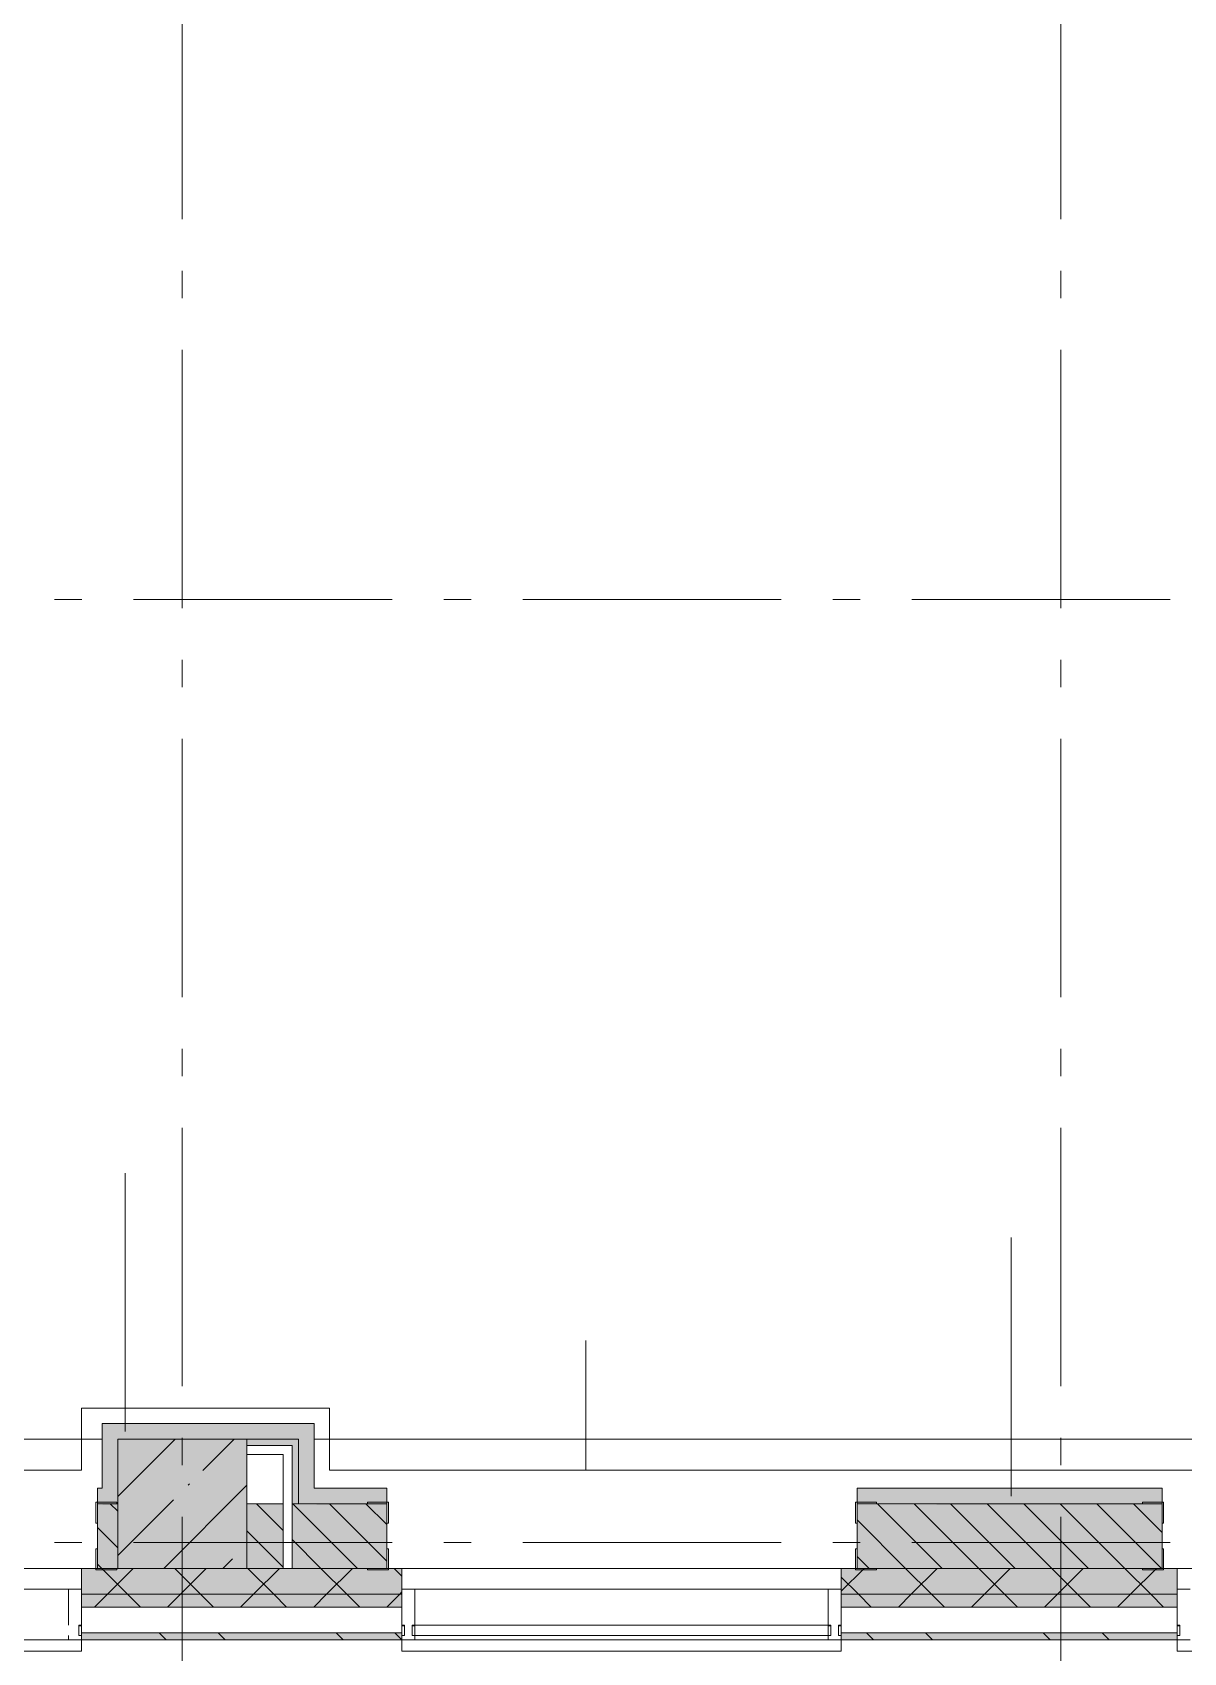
# Model space of a CAD drawing. Header units: millimetres. Extents: x -537608 to 253996, y -217170 to 186033.
# Drawn here: x -346306 to -341851, y -212326 to -206055 of the extents above; entities that cross this region are included whole.
import ezdxf

# ---------------------------------------------------------------- set-up
doc = ezdxf.new("R2010")
doc.units = ezdxf.units.MM
doc.layers.add('PDF _Геометрия', color=7, linetype='Continuous')
doc.layers.add('PDF _Сплошная заливка', color=7, linetype='Continuous', true_color=0xffffff)

msp = doc.modelspace()

# ---------------------------------------------------------------- hatches: boundary and pattern name
at = {"layer": 'PDF _Сплошная заливка', "true_color": 0xff7d7d, "transparency": 33554559}
msp.add_hatch(color=11, dxfattribs=at).paths.add_polyline_path([(-345728.0836, -211499.6558), (-345276.1956, -211499.6558), (-345276.1956, -211439.6572), (-346036.1973, -211439.6572), (-346036.1973, -211499.6558), (-345976.1987, -211499.6558)])
at = {"layer": 'PDF _Сплошная заливка', "transparency": 33554559}
msp.add_hatch(color=256, dxfattribs=at).paths.add_polyline_path([(-345476.1965, -211999.658), (-345476.1965, -211499.6558), (-345976.1987, -211499.6558), (-345976.1987, -211999.658), (-345728.0836, -211999.658)])
at = {"layer": 'PDF _Сплошная заливка', "true_color": 0x77b143, "transparency": 33554559}
msp.add_hatch(color=75, dxfattribs=at).paths.add_polyline_path([(-345301.1957, -211524.6559), (-345301.1957, -211499.6558), (-345476.1965, -211499.6558), (-345476.1965, -211524.6559), (-345336.1941, -211524.6559)])
at = {"layer": 'PDF _Сплошная заливка', "true_color": 0xff7d7d, "transparency": 33554559}
h = msp.add_hatch(color=11, dxfattribs=at)
h.paths.add_polyline_path([(-346054.7471, -211749.6569), (-346036.1973, -211749.6569), (-346036.1973, -211689.6583), (-346054.7471, -211689.6583)], flags=0)
h.paths.add_polyline_path([(-348257.8915, -211749.6569), (-347874.7517, -211749.6569), (-347874.7517, -211689.6583), (-348296.1969, -211689.6583), (-348296.1969, -211749.6569)], flags=0)
h = msp.add_hatch(color=11, dxfattribs=at)
h.paths.add_polyline_path([(-342355.0063, -211749.6569), (-341934.7496, -211749.6569), (-341934.7496, -211689.6583), (-343114.7496, -211689.6583), (-343114.7496, -211749.6569)], flags=0)
h.paths.add_polyline_path([(-345276.1956, -211749.6569), (-344934.7456, -211749.6569), (-344934.7456, -211689.6583), (-345276.1956, -211689.6583)], flags=0)
at = {"layer": 'PDF _Сплошная заливка', "transparency": 33554559}
h = msp.add_hatch(color=256, dxfattribs=at)
h.paths.add_polyline_path([(-287542.4985, -211999.658), (-287136.1735, -211999.658), (-287136.1735, -211749.6569), (-288256.1728, -211753.5623), (-288256.1728, -211999.658)], flags=0)
h.paths.add_polyline_path([(-285316.1732, -211999.658), (-284876.1717, -211999.658), (-284876.1717, -211749.6569), (-285316.1732, -211753.5623)], flags=0)
h.paths.add_polyline_path([(-294544.0193, -211999.658), (-294426.1751, -211999.658), (-294426.1751, -211749.6569), (-294544.0193, -211753.5623)], flags=0)
h.paths.add_polyline_path([(-293876.1749, -211999.658), (-293876.1749, -211749.6569), (-293926.1751, -211749.6569), (-293926.1751, -211999.658)], flags=0)
h.paths.add_polyline_path([(-293376.1748, -211999.658), (-293240.0629, -211999.658), (-293240.0629, -211749.6569), (-293376.1748, -211753.5623), (-293376.1748, -211911.5289)], flags=0)
h.paths.add_polyline_path([(-293076.1757, -211999.658), (-293076.1757, -211749.6569), (-293205.0645, -211753.5623), (-293205.0645, -211999.658)], flags=0)
h.paths.add_polyline_path([(-290076.1731, -211999.658), (-290076.1731, -211749.6569), (-290202.4245, -211753.5623), (-290202.4245, -211999.658)], flags=0)
h.paths.add_polyline_path([(-294579.0199, -211999.658), (-294579.0199, -211749.6569), (-294814.7297, -211753.5623), (-294814.7297, -211999.658), (-294710.2877, -211999.658)], flags=0)
h.paths.add_polyline_path([(-290376.1745, -211999.658), (-290237.4252, -211999.658), (-290237.4252, -211749.6569), (-290376.1745, -211753.5623), (-290376.1745, -211950.0152)], flags=0)
h.paths.add_polyline_path([(-290876.1745, -211999.658), (-290876.1745, -211749.6569), (-291256.1754, -211753.5623), (-291256.1754, -211999.658), (-290915.5758, -211999.658)], flags=0)
h.paths.add_polyline_path([(-296926.1754, -211999.658), (-296634.73, -211999.658), (-296634.73, -211749.6569), (-296926.1754, -211753.5623)], flags=0)
h.paths.add_polyline_path([(-297426.1777, -211999.658), (-297426.1777, -211749.6569), (-297814.73, -211753.5623), (-297814.73, -211999.658), (-297661.7282, -211999.658)], flags=0)
h.paths.add_polyline_path([(-303814.7307, -211999.658), (-303426.1784, -211999.658), (-303426.1784, -211749.6569), (-303814.7307, -211753.5623)], flags=0)
h.paths.add_polyline_path([(-299634.7303, -211999.658), (-299634.7303, -211749.6569), (-300814.7304, -211753.5623), (-300814.7304, -211999.658), (-300191.5361, -211999.658)], flags=0)
h.paths.add_polyline_path([(-302721.3441, -211999.658), (-302634.7307, -211999.658), (-302634.7307, -211749.6569), (-302926.1805, -211753.5623), (-302926.1805, -211999.658)], flags=0)
h.paths.add_polyline_path([(-305788.7147, -211999.658), (-305788.7147, -211749.6569), (-305926.1808, -211753.5623), (-305926.1808, -211999.658)], flags=0)
h.paths.add_polyline_path([(-308634.7357, -211999.658), (-308634.7357, -211749.6569), (-309814.7358, -211753.5623), (-309814.7358, -211999.658), (-309467.4986, -211999.658)], flags=0)
h.paths.add_polyline_path([(-306595.457, -211999.658), (-306595.457, -211749.6569), (-306814.7354, -211753.5623), (-306814.7354, -211999.658)], flags=0)
h.paths.add_polyline_path([(-306560.4585, -211999.658), (-306426.1788, -211999.658), (-306426.1788, -211749.6569), (-306560.4585, -211753.5623)], flags=0)
h.paths.add_polyline_path([(-305634.7311, -211999.658), (-305634.7311, -211749.6569), (-305753.7162, -211753.5623), (-305753.7162, -211999.658), (-305672.7867, -211999.658)], flags=0)
h.paths.add_polyline_path([(-312814.7361, -211999.658), (-312595.4577, -211999.658), (-312595.4577, -211749.6569), (-312814.7361, -211753.5623)], flags=0)
h.paths.add_polyline_path([(-311791.3679, -211999.658), (-311791.3679, -211749.6569), (-311926.1815, -211753.5623), (-311926.1815, -211999.658)], flags=0)
h.paths.add_polyline_path([(-311634.7361, -211999.658), (-311634.7361, -211749.6569), (-311756.3651, -211753.5623), (-311756.3651, -211999.658)], flags=0)
h.paths.add_polyline_path([(-312426.1838, -211999.658), (-312426.1838, -211749.6569), (-312560.4592, -211753.5623), (-312560.4592, -211999.658)], flags=0)
h.paths.add_polyline_path([(-315699.4156, -211999.658), (-315699.4156, -211749.6569), (-315814.7365, -211753.5623), (-315814.7365, -211999.658), (-315792.0185, -211999.658)], flags=0)
h.paths.add_polyline_path([(-315664.4172, -211999.658), (-315426.1841, -211999.658), (-315426.1841, -211749.6569), (-315664.4172, -211753.5623)], flags=0)
h.paths.add_polyline_path([(-314926.1819, -211999.658), (-314634.7364, -211999.658), (-314634.7364, -211749.6569), (-314926.1819, -211753.5623), (-314926.1819, -211907.5976)], flags=0)
h.paths.add_polyline_path([(-317634.7368, -211999.658), (-317634.7368, -211749.6569), (-318814.7368, -211753.5623), (-318814.7368, -211999.658), (-317900.1918, -211999.658)], flags=0)
h.paths.add_polyline_path([(-321426.1849, -211999.658), (-321426.1849, -211749.6569), (-321815.3572, -211753.5623), (-321815.3572, -211999.658), (-321694.9038, -211999.658)], flags=0)
h.paths.add_polyline_path([(-320851.6344, -211999.658), (-320796.1872, -211999.658), (-320796.1872, -211749.6569), (-320926.1869, -211753.5623), (-320926.1869, -211999.658)], flags=0)
h.paths.add_polyline_path([(-320634.7372, -211999.658), (-320634.7372, -211749.6569), (-320761.1845, -211753.5623), (-320761.1845, -211999.658)], flags=0)
h.paths.add_polyline_path([(-323756.1856, -211999.658), (-323635.3576, -211999.658), (-323635.3576, -211749.6569), (-323756.1856, -211753.5623)], flags=0)
h.paths.add_polyline_path([(-323791.1884, -211999.658), (-323791.1884, -211749.6569), (-323926.1873, -211749.6569), (-323926.1873, -211999.658), (-323803.077, -211999.658)], flags=0)
h.paths.add_polyline_path([(-326804.9504, -211999.658), (-326804.9504, -211749.6569), (-326926.1876, -211753.5623), (-326926.1876, -211999.658)], flags=0)
h.paths.add_polyline_path([(-326754.5197, -211999.658), (-326634.7422, -211999.658), (-326634.7422, -211749.6569), (-326769.9477, -211753.5623), (-326769.9477, -211999.658)], flags=0)
h.paths.add_polyline_path([(-327476.1901, -211999.658), (-327426.1898, -211999.658), (-327426.1898, -211749.6569), (-327476.1901, -211749.6569), (-327476.1901, -211877.6371)], flags=0)
h.paths.add_polyline_path([(-324814.7418, -211999.658), (-324426.1895, -211999.658), (-324426.1895, -211749.6569), (-324814.7418, -211753.5623)], flags=0)
h.paths.add_polyline_path([(-328116.1903, -211999.658), (-327976.188, -211999.658), (-327976.188, -211749.6569), (-328116.1903, -211753.5623)], flags=0)
h.paths.add_polyline_path([(-338936.1917, -211999.658), (-338936.1917, -211749.6569), (-339301.195, -211753.5623), (-339301.195, -211999.658), (-338981.929, -211999.658)], flags=0)
h.paths.add_polyline_path([(-341934.7496, -211999.658), (-341934.7496, -211749.6569), (-343114.7496, -211753.5623), (-343114.7496, -211999.658), (-342355.0063, -211999.658)], flags=0)
h.paths.add_polyline_path([(-339476.1958, -211999.658), (-339336.1935, -211999.658), (-339336.1935, -211749.6569), (-339476.1958, -211753.5623), (-339476.1958, -211796.1563)], flags=0)
h.paths.add_polyline_path([(-339976.1894, -211999.658), (-339976.1894, -211749.6569), (-340088.9181, -211753.5623), (-340088.9181, -211999.658)], flags=0)
h.paths.add_polyline_path([(-345476.1965, -211999.658), (-345336.1941, -211999.658), (-345336.1941, -211749.6569), (-345476.1965, -211753.5623), (-345476.1965, -211949.6578)], flags=0)
h.paths.add_polyline_path([(-345301.1957, -211999.658), (-344934.7456, -211999.658), (-344934.7456, -211749.6569), (-345301.1957, -211753.5623)], flags=0)
h.paths.add_polyline_path([(-345976.1987, -211999.658), (-345976.1987, -211749.6569), (-346054.7471, -211753.5623), (-346054.7471, -211999.658)], flags=0)
h.paths.add_polyline_path([(-348976.1948, -211999.658), (-348976.1948, -211749.6569), (-349054.7518, -211753.5623), (-349054.7518, -211999.658)], flags=0)
h.paths.add_polyline_path([(-348476.1925, -211999.658), (-348356.1955, -211999.658), (-348356.1955, -211749.6569), (-348476.1925, -211753.5623), (-348476.1925, -211955.5396)], flags=0)
h.paths.add_polyline_path([(-348257.8915, -211999.658), (-347874.7517, -211999.658), (-347874.7517, -211749.6569), (-348321.197, -211753.5623), (-348321.197, -211999.658)], flags=0)
h.paths.add_polyline_path([(-355376.1973, -211999.658), (-355376.1973, -211749.6569), (-358388.3618, -211753.5623), (-358388.3618, -211999.658), (-355847.3154, -211999.658)], flags=0)
h.paths.add_polyline_path([(-351630.9688, -211999.658), (-351376.1968, -211999.658), (-351376.1968, -211749.6569), (-352053.6971, -211753.5623), (-352052.6035, -211999.658)], flags=0)
h.paths.add_polyline_path([(-354737.3208, -211999.658), (-354737.3208, -211749.6569), (-354876.195, -211753.5623), (-354876.195, -211999.658)], flags=0)
h.paths.add_polyline_path([(-354160.7768, -211999.658), (-353053.7016, -211999.658), (-353053.7016, -211749.6569), (-354702.3224, -211753.5623), (-354702.3224, -211999.658)], flags=0)
h.paths.add_polyline_path([(-359976.2004, -211999.658), (-359849.1502, -211999.658), (-359849.1502, -211749.6569), (-359976.2004, -211753.5623)], flags=0)
h.paths.add_polyline_path([(-359814.1518, -211999.658), (-359388.3576, -211999.658), (-359388.3576, -211749.6569), (-359814.1518, -211753.5623)], flags=0)
h = msp.add_hatch(color=256, dxfattribs=at)
h.paths.add_polyline_path([(-284489.1716, -212099.6584), (-284489.1716, -211999.658), (-285376.1718, -211999.658), (-285376.1718, -212099.6584), (-284876.1717, -212099.6584)], flags=0)
h.paths.add_polyline_path([(-287076.1728, -212099.6584), (-287076.1728, -211999.658), (-288316.1736, -211999.658), (-288316.1736, -212099.6584), (-287542.4985, -212099.6584)], flags=0)
h.paths.add_polyline_path([(-290072.3065, -212099.6584), (-290016.1746, -212099.6584), (-290016.1746, -211999.658), (-291309.6741, -211999.658), (-291309.6741, -212099.6584), (-290915.5758, -212099.6584)], flags=0)
h.paths.add_polyline_path([(-293445.3838, -212099.6584), (-293009.6752, -212099.6584), (-293009.6752, -211999.658), (-294876.175, -211999.658), (-294876.175, -212099.6584), (-294288.6531, -212099.6584)], flags=0)
h.paths.add_polyline_path([(-300191.5361, -212099.6584), (-299576.1786, -212099.6584), (-299576.1786, -211999.658), (-300876.18, -211999.658), (-300876.18, -212099.6584)], flags=0)
h.paths.add_polyline_path([(-296818.4588, -212099.6584), (-296576.1782, -212099.6584), (-296576.1782, -211999.658), (-297876.1754, -211999.658), (-297876.1754, -212099.6584), (-297661.7282, -212099.6584)], flags=0)
h.paths.add_polyline_path([(-303876.1804, -212099.6584), (-302576.179, -212099.6584), (-302576.179, -211999.658), (-303876.1804, -211999.658)], flags=0)
h.paths.add_polyline_path([(-306094.4213, -212099.6584), (-305576.1793, -212099.6584), (-305576.1793, -211999.658), (-306876.1808, -211999.658), (-306876.1808, -212099.6584), (-306516.056, -212099.6584)], flags=0)
h.paths.add_polyline_path([(-308624.2293, -212099.6584), (-308576.1797, -212099.6584), (-308576.1797, -211999.658), (-309876.1811, -211999.658), (-309876.1811, -212099.6584), (-309467.4986, -212099.6584)], flags=0)
h.paths.add_polyline_path([(-314926.1819, -212099.6584), (-314576.1847, -212099.6584), (-314576.1847, -211999.658), (-315876.1861, -211999.658), (-315876.1861, -212099.6584), (-315370.3838, -212099.6584)], flags=0)
h.paths.add_polyline_path([(-311926.1815, -212099.6584), (-311576.1843, -212099.6584), (-311576.1843, -211999.658), (-312876.1815, -211999.658), (-312876.1815, -212099.6584), (-311997.3066, -212099.6584)], flags=0)
h.paths.add_polyline_path([(-317576.185, -212099.6584), (-317576.185, -211999.658), (-318876.1865, -211999.658), (-318876.1865, -212099.6584), (-317900.1918, -212099.6584)], flags=0)
h.paths.add_polyline_path([(-323576.8058, -212099.6584), (-323576.8058, -211999.658), (-324876.1872, -211999.658), (-324876.1872, -212099.6584), (-323803.077, -212099.6584)], flags=0)
h.paths.add_polyline_path([(-321694.9038, -212099.6584), (-320576.1854, -212099.6584), (-320576.1854, -211999.658), (-321876.8026, -211999.658), (-321876.8026, -212099.6584)], flags=0)
h.paths.add_polyline_path([(-326754.5197, -212099.6584), (-326576.186, -212099.6584), (-326576.186, -211999.658), (-328176.1889, -211999.658), (-328176.1889, -212099.6584), (-327176.1543, -212099.6584)], flags=0)
h.paths.add_polyline_path([(-338981.929, -212099.6584), (-338876.1932, -212099.6584), (-338876.1932, -211999.658), (-340176.1903, -211999.658), (-340176.1903, -212099.6584), (-339825.1984, -212099.6584)], flags=0)
h.paths.add_polyline_path([(-341876.1978, -212099.6584), (-341876.1978, -211999.658), (-343176.195, -211999.658), (-343176.195, -212099.6584), (-342355.0063, -212099.6584)], flags=0)
h.paths.add_polyline_path([(-344876.1939, -212099.6584), (-344876.1939, -211999.658), (-346116.1925, -211999.658), (-346116.1925, -212099.6584), (-344884.8143, -212099.6584)], flags=0)
h.paths.add_polyline_path([(-347816.2, -212099.6584), (-347816.2, -211999.658), (-349116.1971, -211999.658), (-349116.1971, -212099.6584), (-348257.8915, -212099.6584)], flags=0)
h.paths.add_polyline_path([(-352991.197, -212099.6584), (-352991.197, -211999.658), (-358450.8578, -211999.658), (-358450.8578, -212099.6584), (-353317.5075, -212099.6584)], flags=0)
h.paths.add_polyline_path([(-352116.2018, -212099.6584), (-350816.196, -212099.6584), (-350816.196, -211999.658), (-352116.2018, -211999.658)], flags=0)
h.paths.add_polyline_path([(-359325.8616, -212099.6584), (-359325.8616, -211999.658), (-364176.2018, -211999.658), (-364176.2018, -212099.6584), (-359642.0274, -212099.6584)], flags=0)
h.paths.add_polyline_path([(-365466.2005, -212099.6584), (-365466.2005, -211999.658), (-366016.2029, -211999.658), (-366016.2029, -212099.6584)], flags=0)
h.paths.add_polyline_path([(-368226.2024, -212099.6584), (-367816.2023, -212099.6584), (-367816.2023, -211999.658), (-368226.2024, -211999.658)], flags=0)
h = msp.add_hatch(color=256, dxfattribs=at)
h.paths.add_polyline_path([(-284489.1716, -212149.6586), (-284489.1716, -212099.6584), (-285376.1718, -212099.6584), (-285376.1718, -212149.6586), (-285012.6906, -212149.6586)], flags=0)
h.paths.add_polyline_path([(-287542.4985, -212149.6586), (-287076.1728, -212149.6586), (-287076.1728, -212099.6584), (-288316.1736, -212099.6584), (-288316.1736, -212149.6586)], flags=0)
h.paths.add_polyline_path([(-290016.1746, -212149.6586), (-290016.1746, -212099.6584), (-291309.6741, -212099.6584), (-291309.6741, -212149.6586), (-290072.3065, -212149.6586)], flags=0)
h.paths.add_polyline_path([(-293023.7491, -212149.6586), (-293009.6752, -212149.6586), (-293009.6752, -212099.6584), (-294876.175, -212099.6584), (-294876.175, -212149.6586), (-293445.3838, -212149.6586)], flags=0)
h.paths.add_polyline_path([(-297661.7282, -212149.6586), (-296576.1782, -212149.6586), (-296576.1782, -212099.6584), (-297876.1754, -212099.6584), (-297876.1754, -212149.6586)], flags=0)
h.paths.add_polyline_path([(-302576.179, -212149.6586), (-302576.179, -212099.6584), (-303876.1804, -212099.6584), (-303876.1804, -212149.6586), (-302721.3441, -212149.6586)], flags=0)
h.paths.add_polyline_path([(-300876.18, -212149.6586), (-299576.1786, -212149.6586), (-299576.1786, -212099.6584), (-300876.18, -212099.6584)], flags=0)
h.paths.add_polyline_path([(-306876.1808, -212149.6586), (-305576.1793, -212149.6586), (-305576.1793, -212099.6584), (-306876.1808, -212099.6584), (-306876.1808, -212110.1863)], flags=0)
h.paths.add_polyline_path([(-308576.1797, -212149.6586), (-308576.1797, -212099.6584), (-309876.1811, -212099.6584), (-309876.1811, -212149.6586), (-308624.2293, -212149.6586)], flags=0)
h.paths.add_polyline_path([(-311576.1843, -212149.6586), (-311576.1843, -212099.6584), (-312876.1815, -212099.6584), (-312876.1815, -212149.6586), (-311997.3066, -212149.6586)], flags=0)
h.paths.add_polyline_path([(-314576.1847, -212149.6586), (-314576.1847, -212099.6584), (-315876.1861, -212099.6584), (-315876.1861, -212149.6586), (-315370.3838, -212149.6586)], flags=0)
h.paths.add_polyline_path([(-317900.1918, -212149.6586), (-317576.185, -212149.6586), (-317576.185, -212099.6584), (-318876.1865, -212099.6584), (-318876.1865, -212149.6586), (-318743.4611, -212149.6586)], flags=0)
h.paths.add_polyline_path([(-320851.6344, -212149.6586), (-320576.1854, -212149.6586), (-320576.1854, -212099.6584), (-321876.8026, -212099.6584), (-321876.8026, -212149.6586), (-321273.2691, -212149.6586)], flags=0)
h.paths.add_polyline_path([(-324646.3463, -212149.6586), (-323576.8058, -212149.6586), (-323576.8058, -212099.6584), (-324876.1872, -212099.6584), (-324876.1872, -212149.6586)], flags=0)
h.paths.add_polyline_path([(-327176.1543, -212149.6586), (-326576.186, -212149.6586), (-326576.186, -212099.6584), (-328176.1889, -212099.6584), (-328176.1889, -212149.6586), (-328019.4236, -212149.6586)], flags=0)
h.paths.add_polyline_path([(-338876.1932, -212149.6586), (-338876.1932, -212099.6584), (-340176.1903, -212099.6584), (-340176.1903, -212149.6586), (-338981.929, -212149.6586)], flags=0)
h.paths.add_polyline_path([(-342355.0063, -212149.6586), (-341876.1978, -212149.6586), (-341876.1978, -212099.6584), (-343176.195, -212099.6584), (-343176.195, -212149.6586)], flags=0)
h.paths.add_polyline_path([(-344876.1939, -212149.6586), (-344876.1939, -212099.6584), (-346116.1925, -212099.6584), (-346116.1925, -212149.6586), (-344884.8143, -212149.6586)], flags=0)
h.paths.add_polyline_path([(-347816.2, -212149.6586), (-347816.2, -212099.6584), (-349116.1971, -212099.6584), (-349116.1971, -212149.6586), (-348257.8915, -212149.6586)], flags=0)
h.paths.add_polyline_path([(-350816.196, -212149.6586), (-350816.196, -212099.6584), (-352116.2018, -212099.6584), (-352116.2018, -212149.6586), (-351630.9688, -212149.6586)], flags=0)
h.paths.add_polyline_path([(-353317.5075, -212149.6586), (-352991.197, -212149.6586), (-352991.197, -212099.6584), (-358450.8578, -212099.6584), (-358450.8578, -212149.6586), (-354160.7768, -212149.6586)], flags=0)
h.paths.add_polyline_path([(-360906.9313, -212149.6586), (-359325.8616, -212149.6586), (-359325.8616, -212099.6584), (-364176.2018, -212099.6584), (-364176.2018, -212149.6586), (-361750.2006, -212149.6586)], flags=0)
h.paths.add_polyline_path([(-365466.2005, -212149.6586), (-365466.2005, -212099.6584), (-366016.2029, -212099.6584), (-366016.2029, -212149.6586)], flags=0)
h.paths.add_polyline_path([(-367816.2023, -212149.6586), (-367816.2023, -212099.6584), (-368326.2029, -212099.6584), (-368326.2029, -212149.6586), (-368226.2024, -212149.6586)], flags=0)
h = msp.add_hatch(color=256, dxfattribs=at)
h.paths.add_polyline_path([(-284489.1716, -212276.6571), (-284489.1716, -212249.6591), (-285376.1718, -212249.6591), (-285376.1718, -212276.6571), (-285012.6906, -212276.6571)], flags=0)
h.paths.add_polyline_path([(-288316.1736, -212276.6571), (-287076.1728, -212276.6571), (-287076.1728, -212249.6591), (-288316.1736, -212249.6591)], flags=0)
h.paths.add_polyline_path([(-290016.1746, -212276.6571), (-290016.1746, -212249.6591), (-291309.6741, -212249.6591), (-291309.6741, -212276.6571), (-290072.3065, -212276.6571)], flags=0)
h.paths.add_polyline_path([(-293009.6752, -212276.6571), (-293009.6752, -212249.6591), (-294876.175, -212249.6591), (-294876.175, -212276.6571), (-293023.7491, -212276.6571)], flags=0)
h.paths.add_polyline_path([(-297661.7282, -212276.6571), (-296576.1782, -212276.6571), (-296576.1782, -212249.6591), (-297876.1754, -212249.6591), (-297876.1754, -212276.6571)], flags=0)
h.paths.add_polyline_path([(-300876.18, -212276.6571), (-299576.1786, -212276.6571), (-299576.1786, -212249.6591), (-300876.18, -212249.6591)], flags=0)
h.paths.add_polyline_path([(-306094.4213, -212276.6571), (-305576.1793, -212276.6571), (-305576.1793, -212249.6591), (-306876.1808, -212249.6591), (-306876.1808, -212276.6571), (-306516.056, -212276.6571)], flags=0)
h.paths.add_polyline_path([(-302721.3441, -212276.6571), (-302576.179, -212276.6571), (-302576.179, -212249.6591), (-303876.1804, -212249.6591), (-303876.1804, -212276.6571), (-303564.6134, -212276.6571)], flags=0)
h.paths.add_polyline_path([(-309467.4986, -212276.6571), (-308576.1797, -212276.6571), (-308576.1797, -212249.6591), (-309876.1811, -212249.6591), (-309876.1811, -212276.6571)], flags=0)
h.paths.add_polyline_path([(-312840.5759, -212276.6571), (-311576.1843, -212276.6571), (-311576.1843, -212249.6591), (-312876.1815, -212249.6591), (-312876.1815, -212276.6571)], flags=0)
h.paths.add_polyline_path([(-314576.1847, -212276.6571), (-314576.1847, -212249.6591), (-315876.1861, -212249.6591), (-315876.1861, -212276.6571), (-315370.3838, -212276.6571)], flags=0)
h.paths.add_polyline_path([(-317576.185, -212276.6571), (-317576.185, -212249.6591), (-318876.1865, -212249.6591), (-318876.1865, -212276.6571), (-317900.1918, -212276.6571)], flags=0)
h.paths.add_polyline_path([(-320851.6344, -212276.6571), (-320576.1854, -212276.6571), (-320576.1854, -212249.6591), (-321876.8026, -212249.6591), (-321876.8026, -212276.6571), (-321273.2691, -212276.6571)], flags=0)
h.paths.add_polyline_path([(-324876.1872, -212276.6571), (-323576.8058, -212276.6571), (-323576.8058, -212249.6591), (-324876.1872, -212249.6591)], flags=0)
h.paths.add_polyline_path([(-327176.1543, -212276.6571), (-326576.186, -212276.6571), (-326576.186, -212249.6591), (-328176.1889, -212249.6591), (-328176.1889, -212276.6571), (-328019.4236, -212276.6571)], flags=0)
h.paths.add_polyline_path([(-338876.1932, -212276.6571), (-338876.1932, -212249.6591), (-340176.1903, -212249.6591), (-340176.1903, -212276.6571), (-338981.929, -212276.6571)], flags=0)
h.paths.add_polyline_path([(-342355.0063, -212276.6571), (-341876.1978, -212276.6571), (-341876.1978, -212249.6591), (-343176.195, -212249.6591), (-343176.195, -212276.6571)], flags=0)
h.paths.add_polyline_path([(-346116.1925, -212276.6571), (-344876.1939, -212276.6571), (-344876.1939, -212249.6591), (-346116.1925, -212249.6591)], flags=0)
h.paths.add_polyline_path([(-347816.2, -212276.6571), (-347816.2, -212249.6591), (-349116.1971, -212249.6591), (-349116.1971, -212276.6571), (-348257.8915, -212276.6571)], flags=0)
h.paths.add_polyline_path([(-351630.9688, -212276.6571), (-350816.196, -212276.6571), (-350816.196, -212249.6591), (-352116.2018, -212249.6591), (-352116.2018, -212276.6571), (-352052.6035, -212276.6571)], flags=0)
h.paths.add_polyline_path([(-353317.5075, -212276.6571), (-352991.197, -212276.6571), (-352991.197, -212249.6591), (-358450.8578, -212249.6591), (-358450.8578, -212276.6571), (-354160.7768, -212276.6571)], flags=0)
h.paths.add_polyline_path([(-359642.0274, -212276.6571), (-359325.8616, -212276.6571), (-359325.8616, -212249.6591), (-364176.2018, -212249.6591), (-364176.2018, -212276.6571), (-360063.662, -212276.6571)], flags=0)
h.paths.add_polyline_path([(-368326.2029, -212276.6571), (-367816.2023, -212276.6571), (-367816.2023, -212249.6591), (-368476.2036, -212249.6591), (-368476.2036, -212276.6571), (-368376.2031, -212276.6571)], flags=0)
h.paths.add_polyline_path([(-365466.2005, -212276.6571), (-365466.2005, -212249.6591), (-366016.2029, -212249.6591), (-366016.2029, -212276.6571)], flags=0)

# ---------------------------------------------------------------- linework, layer by layer
at = {"layer": 'PDF _Геометрия', "color": 253, "lineweight": 9, "true_color": 0xaaaaaa}
for p, q in [((-345726.1976, -206777.5284), (-345726.1976, -205777.5283)), ((-342326.1912, -206777.5284), (-342326.1912, -205777.5283)), ((-345726.1976, -207083.3642), (-345726.1976, -206977.5293)), ((-342326.1912, -207083.3642), (-342326.1912, -206977.5293)), ((-345726.1976, -208283.361), (-345726.1976, -207283.3608)), ((-342326.1912, -208283.361), (-342326.1912, -207283.3608)), ((-346114.6251, -208249.6543), (-346220.4557, -208249.6543)), ((-344914.6284, -208249.6543), (-345914.6242, -208249.6543)), ((-344608.7882, -208249.6543), (-344714.6275, -208249.6543)), ((-343408.7916, -208249.6543), (-344408.796, -208249.6543)), ((-343102.96, -208249.6543), (-343208.7907, -208249.6543)), ((-341902.9547, -208249.6543), (-342902.9591, -208249.6543)), ((-345726.1976, -208589.1968), (-345726.1976, -208483.3619)), ((-342326.1912, -208589.1968), (-342326.1912, -208483.3619)), ((-345726.1976, -209789.1978), (-345726.1976, -208789.1977)), ((-342326.1912, -209789.1978), (-342326.1912, -208789.1977)), ((-345726.1976, -210095.0293), (-345726.1976, -209989.1986)), ((-342326.1912, -210095.0293), (-342326.1912, -209989.1986)), ((-345726.1976, -211295.0303), (-345726.1976, -210295.0302)), ((-342326.1912, -211295.0303), (-342326.1912, -210295.0302)), ((-345726.1976, -211600.8662), (-345726.1976, -211495.0312)), ((-342326.1912, -211600.8662), (-342326.1912, -211495.0312)), ((-345726.1976, -212800.8628), (-345726.1976, -211800.8627)), ((-342326.1912, -212800.8628), (-342326.1912, -211800.8627)), ((-346114.6251, -211899.6575), (-346220.4557, -211899.6575)), ((-344914.6284, -211899.6575), (-345914.6242, -211899.6575)), ((-344608.7882, -211899.6575), (-344714.6275, -211899.6575)), ((-343408.7916, -211899.6575), (-344408.796, -211899.6575)), ((-343102.96, -211899.6575), (-343208.7907, -211899.6575)), ((-341902.9547, -211899.6575), (-342902.9591, -211899.6575)), ((-346116.1925, -212221.6577), (-346126.1994, -212221.6577)), ((-346116.1925, -212276.6571), (-346116.1925, -212319.656)), ((-344866.1955, -212221.6577), (-344876.1939, -212221.6577)), ((-344876.1939, -212319.656), (-344876.1939, -212276.6571)), ((-344826.1936, -212221.6577), (-344836.1919, -212221.6577)), ((-343216.1968, -212221.6577), (-343226.1952, -212221.6577)), ((-343176.195, -212221.6577), (-343186.1932, -212221.6577)), ((-343176.195, -212276.6571), (-343176.195, -212319.656)), ((-341866.1909, -212221.6577), (-341876.1978, -212221.6577)), ((-341876.1978, -212319.656), (-341876.1978, -212276.6571)), ((-346116.1925, -212319.656), (-347816.2, -212319.656)), ((-343176.195, -212319.656), (-344876.1939, -212319.656)), ((-340176.1903, -212319.656), (-341876.1978, -212319.656))]:
    msp.add_line(p, q, dxfattribs=at)
at = {"layer": 'PDF _Геометрия', "lineweight": 9}
for p, q in [((-345947.5386, -211469.6565), (-345947.5386, -210469.6564)), ((-342518.9409, -211719.6576), (-342518.9409, -210719.6574)), ((-344164.9954, -211118.2124), (-344164.9954, -211619.6571)), ((-345276.1956, -211439.6572), (-346036.1973, -211439.6572)), ((-346036.1973, -211439.6572), (-346036.1973, -211499.6558)), ((-345216.1971, -211439.6572), (-345276.1956, -211439.6572)), ((-345216.1971, -211689.6583), (-345216.1971, -211439.6572)), ((-346036.1973, -211499.6558), (-346036.1973, -211689.6583)), ((-345976.1987, -211721.957), (-345753.8932, -211499.6558)), ((-345476.1965, -211499.6558), (-345976.1987, -211499.6558)), ((-345976.1987, -211499.6558), (-345976.1987, -211999.658)), ((-345646.5038, -211620.3633), (-345525.7919, -211499.6558)), ((-345476.1965, -211999.658), (-345476.1965, -211499.6558)), ((-345276.1956, -211499.6558), (-345476.1965, -211499.6558)), ((-345476.1965, -211499.6558), (-345336.1941, -211499.6558)), ((-345336.1941, -211499.6558), (-345301.1957, -211499.6558)), ((-345301.1957, -211499.6558), (-345276.1956, -211499.6558)), ((-345276.1956, -211689.6583), (-345276.1956, -211499.6558)), ((-345276.1956, -211499.6558), (-345276.1956, -211749.6569)), ((-345476.1965, -211524.6559), (-345336.1941, -211524.6559)), ((-345476.1965, -211559.6586), (-345336.1941, -211559.6586)), ((-345336.1941, -211524.6559), (-345301.1957, -211524.6559)), ((-345336.1941, -211559.6586), (-345336.1941, -211749.6569)), ((-345301.1957, -211524.6559), (-345301.1957, -211749.6569)), ((-346036.1973, -211689.6583), (-346054.7471, -211689.6583)), ((-346054.7471, -211689.6583), (-346054.7471, -211749.6569)), ((-345797.6929, -211999.658), (-345476.1965, -211678.1572)), ((-345703.5313, -211677.3865), (-345698.7862, -211672.6457)), ((-345276.1956, -211749.6569), (-345276.1956, -211689.6583)), ((-344934.7456, -211689.6583), (-345216.1971, -211689.6583)), ((-344934.7456, -211749.6569), (-344934.7456, -211689.6583)), ((-341934.7496, -211689.6583), (-343114.7496, -211689.6583)), ((-343114.7496, -211689.6583), (-343114.7496, -211749.6569)), ((-341934.7496, -211749.6569), (-341934.7496, -211689.6583)), ((-346036.1973, -211749.6569), (-346054.7471, -211749.6569)), ((-346054.7471, -211749.6569), (-346036.1973, -211749.6569)), ((-346054.7471, -211749.6569), (-346054.7471, -211999.658)), ((-346036.1973, -211749.6569), (-345976.1987, -211749.6569)), ((-345976.1987, -211749.6569), (-346036.1973, -211749.6569)), ((-345976.1987, -211778.7648), (-346005.3066, -211749.6569)), ((-345976.1987, -211950.0582), (-345760.5501, -211734.4139)), ((-345336.1941, -211749.6569), (-345476.1965, -211749.6569)), ((-345336.1941, -211853.0805), (-345439.6221, -211749.6569)), ((-345336.1941, -211749.6569), (-345336.1941, -211999.658)), ((-345301.1957, -211749.6569), (-345301.1957, -211999.658)), ((-345301.1957, -211749.6569), (-345276.1956, -211749.6569)), ((-345048.1977, -211999.658), (-345298.1988, -211749.6569)), ((-345276.1956, -211749.6569), (-344934.7456, -211749.6569)), ((-344934.7456, -211749.6569), (-345276.1956, -211749.6569)), ((-344934.7456, -211971.6867), (-345156.7756, -211749.6569)), ((-344934.7456, -211830.2635), (-345015.3522, -211749.6569)), ((-344934.7456, -211999.658), (-344934.7456, -211749.6569)), ((-343114.7496, -211749.6569), (-343114.7496, -211999.658)), ((-341934.7496, -211749.6569), (-343114.7496, -211749.6569)), ((-343114.7496, -211749.6569), (-341934.7496, -211749.6569)), ((-342785.4508, -211999.658), (-343035.452, -211749.6569)), ((-342644.0362, -211999.658), (-342894.0373, -211749.6569)), ((-342502.6129, -211999.658), (-342752.614, -211749.6569)), ((-342361.1896, -211999.658), (-342611.1907, -211749.6569)), ((-342219.7663, -211999.658), (-342469.7674, -211749.6569)), ((-342078.3516, -211999.658), (-342328.3441, -211749.6569)), ((-341936.9284, -211999.658), (-342186.9295, -211749.6569)), ((-341934.7496, -211860.4135), (-342045.5061, -211749.6569)), ((-341934.7496, -211999.658), (-341934.7496, -211749.6569)), ((-342926.8742, -211999.658), (-343114.7496, -211811.7868)), ((-345976.1987, -211920.1881), (-346054.7471, -211841.6354)), ((-345336.1941, -211994.4995), (-345476.1965, -211854.5015)), ((-345189.621, -211999.658), (-345301.1957, -211888.0789)), ((-345569.6003, -211999.658), (-345532.4489, -211962.5109)), ((-343068.2975, -211999.658), (-343114.7496, -211953.2058)), ((-345976.1987, -211999.658), (-346116.1925, -211999.658)), ((-346116.1925, -211999.658), (-346116.1925, -212099.6584)), ((-346038.1436, -211999.658), (-346054.7471, -211983.0543)), ((-346054.7471, -211999.658), (-345976.1987, -211999.658)), ((-345938.1431, -212099.6584), (-346038.1436, -211999.658)), ((-346016.2609, -212099.6584), (-345916.2691, -211999.658)), ((-345976.1987, -211999.658), (-345476.1965, -211999.658)), ((-345655.3051, -212099.6584), (-345755.3055, -211999.658)), ((-345733.4229, -212099.6584), (-345633.4225, -211999.658)), ((-344876.1939, -211999.658), (-345476.1965, -211999.658)), ((-345476.1965, -211999.658), (-345336.1941, -211999.658)), ((-345372.4586, -212099.6584), (-345472.459, -211999.658)), ((-345450.5763, -212099.6584), (-345350.5759, -211999.658)), ((-345336.1941, -211999.658), (-345301.1957, -211999.658)), ((-345301.1957, -211999.658), (-344934.7456, -211999.658)), ((-345089.6205, -212099.6584), (-345189.621, -211999.658)), ((-345167.7384, -212099.6584), (-345067.738, -211999.658)), ((-344876.1939, -212030.2386), (-344906.7744, -211999.658)), ((-344876.1939, -212099.6584), (-344876.1939, -211999.658)), ((-343176.195, -212088.0152), (-343087.8376, -211999.658)), ((-341876.1978, -211999.658), (-343176.195, -211999.658)), ((-343176.195, -211999.658), (-343176.195, -212099.6584)), ((-343114.7496, -211999.658), (-341934.7496, -211999.658)), ((-342826.8737, -212099.6584), (-342926.8742, -211999.658)), ((-342904.9916, -212099.6584), (-342804.9911, -211999.658)), ((-342544.0357, -212099.6584), (-342644.0362, -211999.658)), ((-342622.1535, -212099.6584), (-342522.1531, -211999.658)), ((-342261.1892, -212099.6584), (-342361.1896, -211999.658)), ((-342339.307, -212099.6584), (-342239.3065, -211999.658)), ((-341978.3512, -212099.6584), (-342078.3516, -211999.658)), ((-342056.469, -212099.6584), (-341956.4686, -211999.658)), ((-341876.1978, -212099.6584), (-341876.1978, -211999.658)), ((-346166.1927, -212079.6574), (-346941.1961, -212079.6574)), ((-346116.1925, -212079.6574), (-346166.1927, -212079.6574)), ((-346166.1927, -212079.6574), (-346166.1927, -212219.6555)), ((-346116.1925, -212219.6555), (-346116.1925, -212079.6574)), ((-344826.1936, -212079.6574), (-344876.1939, -212079.6574)), ((-344876.1939, -212079.6574), (-344876.1939, -212219.6555)), ((-344826.1936, -212219.6555), (-344826.1936, -212079.6574)), ((-343226.1952, -212079.6574), (-344826.1936, -212079.6574)), ((-343176.195, -212079.6574), (-343226.1952, -212079.6574)), ((-343226.1952, -212079.6574), (-343226.1952, -212219.6555)), ((-343109.7203, -212099.6584), (-343176.195, -212033.1795)), ((-343176.195, -212219.6555), (-343176.195, -212079.6574)), ((-341826.1976, -212079.6574), (-341876.1978, -212079.6574)), ((-341876.1978, -212079.6574), (-341876.1978, -212219.6555)), ((-344876.1939, -212099.6584), (-346116.1925, -212099.6584)), ((-346116.1925, -212099.6584), (-346116.1925, -212149.6586)), ((-344876.1939, -212149.6586), (-346116.1925, -212149.6586)), ((-346116.1925, -212149.6586), (-346116.1925, -212249.6591)), ((-346066.2611, -212149.6586), (-346016.2609, -212099.6584)), ((-345888.1429, -212149.6586), (-345938.1431, -212099.6584)), ((-345783.4231, -212149.6586), (-345733.4229, -212099.6584)), ((-345605.3049, -212149.6586), (-345655.3051, -212099.6584)), ((-345500.5766, -212149.6586), (-345450.5763, -212099.6584)), ((-345322.4583, -212149.6586), (-345372.4586, -212099.6584)), ((-345217.7386, -212149.6586), (-345167.7384, -212099.6584)), ((-345039.6203, -212149.6586), (-345089.6205, -212099.6584)), ((-344934.892, -212149.6586), (-344884.8918, -212099.6584)), ((-344884.8918, -212099.6584), (-344876.1939, -212090.9604)), ((-344876.1939, -212149.6586), (-344876.1939, -212099.6584)), ((-344876.1939, -212249.6591), (-344876.1939, -212149.6586)), ((-343176.195, -212099.6584), (-343176.195, -212149.6586)), ((-341876.1978, -212099.6584), (-343176.195, -212099.6584)), ((-343176.195, -212149.6586), (-343176.195, -212249.6591)), ((-341876.1978, -212149.6586), (-343176.195, -212149.6586)), ((-343059.7201, -212149.6586), (-343109.7203, -212099.6584)), ((-342954.9918, -212149.6586), (-342904.9916, -212099.6584)), ((-342776.8735, -212149.6586), (-342826.8737, -212099.6584)), ((-342672.1537, -212149.6586), (-342622.1535, -212099.6584)), ((-342494.0355, -212149.6586), (-342544.0357, -212099.6584)), ((-342389.3072, -212149.6586), (-342339.307, -212099.6584)), ((-342211.189, -212149.6586), (-342261.1892, -212099.6584)), ((-342106.4692, -212149.6586), (-342056.469, -212099.6584)), ((-341928.351, -212149.6586), (-341978.3512, -212099.6584)), ((-341876.1978, -212149.6586), (-341876.1978, -212099.6584)), ((-341876.1978, -212249.6591), (-341876.1978, -212149.6586)), ((-346166.1927, -212276.6571), (-346941.1961, -212276.6571)), ((-346166.1927, -212259.6574), (-346166.1927, -212276.6571)), ((-346166.1927, -212276.6571), (-346116.1925, -212276.6571)), ((-346126.1994, -212259.6574), (-346126.1994, -212219.6555)), ((-346126.1994, -212219.6555), (-346116.1925, -212219.6555)), ((-346116.1925, -212259.6574), (-346126.1994, -212259.6574)), ((-344876.1939, -212249.6591), (-346116.1925, -212249.6591)), ((-346116.1925, -212249.6591), (-346116.1925, -212276.6571)), ((-346116.1925, -212276.6571), (-346116.1925, -212259.6574)), ((-346116.1925, -212276.6571), (-344876.1939, -212276.6571)), ((-344876.1939, -212219.6555), (-344866.1955, -212219.6555)), ((-344876.1939, -212276.6571), (-344876.1939, -212249.6591)), ((-344866.1955, -212259.6574), (-344876.1939, -212259.6574)), ((-344876.1939, -212259.6574), (-344876.1939, -212276.6571)), ((-344876.1939, -212276.6571), (-344826.1936, -212276.6571)), ((-344866.1955, -212219.6555), (-344866.1955, -212259.6574)), ((-344836.1919, -212259.6574), (-344836.1919, -212219.6555)), ((-344836.1919, -212219.6555), (-344826.1936, -212219.6555)), ((-344826.1936, -212259.6574), (-344836.1919, -212259.6574)), ((-344826.1936, -212259.6574), (-344826.1936, -212219.6555)), ((-344826.1936, -212219.6555), (-343226.1952, -212219.6555)), ((-344826.1936, -212276.6571), (-344826.1936, -212259.6574)), ((-343226.1952, -212259.6574), (-344826.1936, -212259.6574)), ((-343226.1952, -212276.6571), (-344826.1936, -212276.6571)), ((-343226.1952, -212219.6555), (-343216.1968, -212219.6555)), ((-343226.1952, -212219.6555), (-343226.1952, -212259.6574)), ((-343216.1968, -212259.6574), (-343226.1952, -212259.6574)), ((-343226.1952, -212259.6574), (-343226.1952, -212276.6571)), ((-343226.1952, -212276.6571), (-343176.195, -212276.6571)), ((-343216.1968, -212219.6555), (-343216.1968, -212259.6574)), ((-343186.1932, -212259.6574), (-343186.1932, -212219.6555)), ((-343186.1932, -212219.6555), (-343176.195, -212219.6555)), ((-343176.195, -212259.6574), (-343186.1932, -212259.6574)), ((-343176.195, -212249.6591), (-343176.195, -212276.6571)), ((-341876.1978, -212249.6591), (-343176.195, -212249.6591)), ((-343176.195, -212276.6571), (-343176.195, -212259.6574)), ((-343176.195, -212276.6571), (-341876.1978, -212276.6571)), ((-341876.1978, -212219.6555), (-341866.1909, -212219.6555)), ((-341876.1978, -212276.6571), (-341876.1978, -212249.6591)), ((-341866.1909, -212259.6574), (-341876.1978, -212259.6574)), ((-341876.1978, -212259.6574), (-341876.1978, -212276.6571)), ((-341876.1978, -212276.6571), (-341826.1976, -212276.6571)), ((-341866.1909, -212219.6555), (-341866.1909, -212259.6574))]:
    msp.add_line(p, q, dxfattribs=at)
at = {"layer": 'PDF _Геометрия', "color": 190, "lineweight": 20, "true_color": 0x8000ff}
for p, q in [((-345156.1985, -211379.6587), (-346116.1925, -211379.6587)), ((-346116.1925, -211379.6587), (-346116.1925, -211619.6571)), ((-345156.1985, -211619.6571), (-345156.1985, -211379.6587)), ((-346116.1925, -211619.6571), (-348176.1998, -211619.6571)), ((-340256.1941, -211619.6571), (-345156.1985, -211619.6571))]:
    msp.add_line(p, q, dxfattribs=at)
at = {"layer": 'PDF _Геометрия', "color": 9, "lineweight": 9, "true_color": 0xc0c0c0}
for p, q in [((-346036.1973, -211499.6558), (-348236.1984, -211499.6558)), ((-340208.9152, -211499.6558), (-345216.1971, -211499.6558)), ((-347816.2, -211999.658), (-346116.1925, -211999.658)), ((-344876.1939, -211999.658), (-343176.195, -211999.658)), ((-341876.1978, -211999.658), (-340176.1903, -211999.658))]:
    msp.add_line(p, q, dxfattribs=at)
at = {"layer": 'PDF _Геометрия', "color": 253, "lineweight": 20, "true_color": 0xaaaaaa}
for p, q in [((-345979.7468, -211743.6587), (-346060.7495, -211743.6587)), ((-346060.7495, -211743.6587), (-346060.7495, -211824.6572)), ((-346054.7471, -211824.6572), (-346054.7471, -211749.6569)), ((-346054.7471, -211749.6569), (-345979.7468, -211749.6569)), ((-345979.7468, -211749.6569), (-345979.7468, -211743.6587)), ((-344928.7518, -211743.6587), (-345009.7459, -211743.6587)), ((-345009.7459, -211743.6587), (-345009.7459, -211749.6569)), ((-345009.7459, -211749.6569), (-344934.7456, -211749.6569)), ((-344934.7456, -211749.6569), (-344934.7456, -211824.6572)), ((-344928.7518, -211824.6572), (-344928.7518, -211743.6587)), ((-343039.7493, -211743.6587), (-343120.7434, -211743.6587)), ((-343120.7434, -211743.6587), (-343120.7434, -211824.6572)), ((-343114.7496, -211824.6572), (-343114.7496, -211749.6569)), ((-343114.7496, -211749.6569), (-343039.7493, -211749.6569)), ((-343039.7493, -211749.6569), (-343039.7493, -211743.6587)), ((-341928.7471, -211743.6587), (-342009.7499, -211743.6587)), ((-342009.7499, -211743.6587), (-342009.7499, -211749.6569)), ((-342009.7499, -211749.6569), (-341934.7496, -211749.6569)), ((-341934.7496, -211749.6569), (-341934.7496, -211824.6572)), ((-341928.7471, -211824.6572), (-341928.7471, -211743.6587)), ((-346060.7495, -211824.6572), (-346054.7471, -211824.6572)), ((-344934.7456, -211824.6572), (-344928.7518, -211824.6572)), ((-343120.7434, -211824.6572), (-343114.7496, -211824.6572)), ((-341934.7496, -211824.6572), (-341928.7471, -211824.6572)), ((-346054.7471, -211924.6577), (-346060.7495, -211924.6577)), ((-346060.7495, -211924.6577), (-346060.7495, -212005.6561)), ((-346054.7471, -211999.658), (-346054.7471, -211924.6577)), ((-344934.7456, -211924.6577), (-344934.7456, -211999.658)), ((-344928.7518, -211924.6577), (-344934.7456, -211924.6577)), ((-344928.7518, -212005.6561), (-344928.7518, -211924.6577)), ((-343114.7496, -211924.6577), (-343120.7434, -211924.6577)), ((-343120.7434, -211924.6577), (-343120.7434, -212005.6561)), ((-343114.7496, -211999.658), (-343114.7496, -211924.6577)), ((-341934.7496, -211924.6577), (-341934.7496, -211999.658)), ((-341928.7471, -211924.6577), (-341934.7496, -211924.6577)), ((-341928.7471, -212005.6561), (-341928.7471, -211924.6577)), ((-346060.7495, -212005.6561), (-345979.7468, -212005.6561)), ((-345979.7468, -211999.658), (-346054.7471, -211999.658)), ((-345979.7468, -212005.6561), (-345979.7468, -211999.658)), ((-344934.7456, -211999.658), (-345009.7459, -211999.658)), ((-345009.7459, -211999.658), (-345009.7459, -212005.6561)), ((-345009.7459, -212005.6561), (-344928.7518, -212005.6561)), ((-343120.7434, -212005.6561), (-343039.7493, -212005.6561)), ((-343039.7493, -211999.658), (-343114.7496, -211999.658)), ((-343039.7493, -212005.6561), (-343039.7493, -211999.658)), ((-341934.7496, -211999.658), (-342009.7499, -211999.658)), ((-342009.7499, -211999.658), (-342009.7499, -212005.6561)), ((-342009.7499, -212005.6561), (-341928.7471, -212005.6561))]:
    msp.add_line(p, q, dxfattribs=at)
at = {"layer": 'PDF _Геометрия', "color": 8, "lineweight": 9, "true_color": 0x787878}
for p, q in [((-345788.5558, -212276.6571), (-345815.5538, -212249.6591)), ((-345560.4545, -212276.6571), (-345587.4526, -212249.6591)), ((-345104.2607, -212276.6571), (-345131.2587, -212249.6591)), ((-344876.1939, -212276.6226), (-344903.1575, -212249.6591)), ((-343051.3753, -212276.6571), (-343078.3733, -212249.6591)), ((-342823.274, -212276.6571), (-342850.2721, -212249.6591)), ((-342367.0715, -212276.6571), (-342394.0781, -212249.6591)), ((-342138.9788, -212276.6571), (-342165.9769, -212249.6591))]:
    msp.add_line(p, q, dxfattribs=at)
at = {"layer": 'PDF _Сплошная заливка', "color": 11, "lineweight": 35, "true_color": 0xff7d7d, "transparency": 33554559}
for points in [[(-345216.1971, -211689.6583), (-345216.1971, -211439.6572), (-345276.1956, -211689.6583), (-345276.1956, -211439.6572)], [(-345976.1987, -211749.6569), (-345976.1987, -211499.6558), (-346036.1973, -211749.6569), (-346036.1973, -211499.6558)]]:
    msp.add_solid(points, dxfattribs=at)
at = {"layer": 'PDF _Сплошная заливка', "color": 75, "lineweight": 35, "true_color": 0x77b143, "transparency": 33554559}
msp.add_solid([(-345276.1956, -211749.6569), (-345276.1956, -211499.6558), (-345301.1957, -211749.6569), (-345301.1957, -211499.6558)], dxfattribs=at)

doc.saveas('drawing.dxf')
